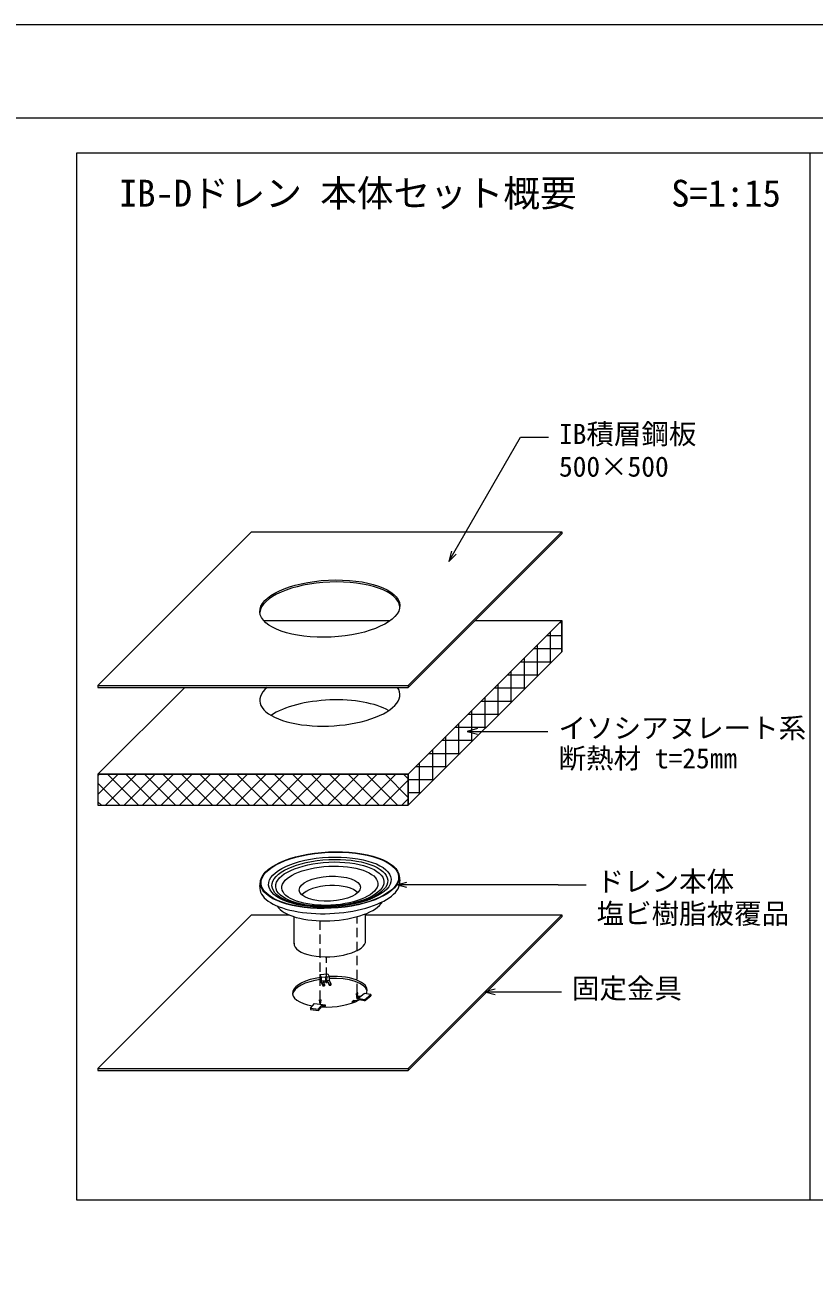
# Model space of a CAD drawing. Units: millimetres, scale not verified, with parts at other scales. Extents: x -840 to 840, y -594 to 594.
# Drawn here: x 63 to 402, y 57 to 594 of the extents above; entities that cross this region are included whole.
import ezdxf
from ezdxf.enums import TextEntityAlignment as Align

# ---------------------------------------------------------------- set-up
doc = ezdxf.new("R2010")
doc.units = ezdxf.units.MM
doc.header["$LTSCALE"] = 2
doc.linetypes.add('DASHED2', pattern=[3, 2, -1])
for name, color, linetype, lineweight in [('0-0_鋼材(受け鋼鈑)', 7, 'Continuous', 9), ('0-1_輪郭線', 2, 'Continuous', 9), ('0-2_図面枠', 7, 'Continuous', 9), ('0-3_文字', 5, 'Continuous', 9), ('0-9_部材(ﾄﾞﾚﾝ)', 4, 'Continuous', 9), ('0-A_断熱材', 4, 'Continuous', 9), ('0-C_部材(積層鋼板)', 4, 'Continuous', 9), ('0-E_寸法線', 7, 'Continuous', 9)]:
    doc.layers.add(name, color=color, linetype=linetype, lineweight=lineweight)
doc.styles.add('ＭＳ ゴシック', font='')
doc.styles.get('ＭＳ ゴシック').set_extended_font_data('MS Gothic')

msp = doc.modelspace()

# ---------------------------------------------------------------- linework, layer by layer
at = {"layer": '0-0_鋼材(受け鋼鈑)', "linetype": 'DASHED2'}
for p, q in [((205.483, 177.999), (205.483, 210.886)), ((189.602, 175.15), (189.602, 209.089)), ((192.2, 184.972), (192.2, 193.63))]:
    msp.add_line(p, q, dxfattribs=at)
at = {"layer": '0-0_鋼材(受け鋼鈑)'}
for p, q in [((209.065, 211.604), (293.361, 211.604)), ((227.365, 145.608), (293.361, 211.604)), ((293.361, 211.604), (293.361, 210.76)), ((189.426, 185.992), (192.88, 186.294)), ((189.426, 185.992), (189.939, 184.892)), ((189.426, 185.992), (189.426, 185.443)), ((189.939, 184.892), (193.392, 185.194)), ((189.939, 183.246), (193.392, 183.548)), ((190.848, 182.838), (191.362, 181.735)), ((191.843, 184.925), (192.557, 185.019)), ((192.909, 183.06), (193.442, 181.917)), ((192.909, 182.511), (193.442, 181.368)), ((190.672, 181.675), (191.362, 181.735)), ((190.672, 181.126), (191.362, 181.186)), ((191.362, 181.735), (191.362, 181.186)), ((193.442, 181.917), (194.125, 181.977)), ((193.442, 181.917), (193.442, 181.368)), ((193.442, 181.368), (194.125, 181.428)), ((205.778, 178.206), (205.188, 177.793)), ((205.743, 175.702), (208.437, 177.884)), ((211.339, 177.372), (208.437, 177.884)), ((208.645, 175.191), (211.339, 177.372)), ((211.339, 177.372), (211.339, 176.823)), ((185.393, 171.495), (187.064, 173.486)), ((187.064, 173.486), (190.512, 173.124)), ((188.841, 171.132), (190.512, 173.124)), ((190.159, 172.155), (190.159, 172.09)), ((190.512, 173.124), (190.512, 172.073)), ((190.512, 172.595), (190.875, 173.029)), ((190.875, 173.029), (191.737, 172.938)), ((190.997, 172.056), (191.737, 172.938)), ((191.449, 172.046), (191.737, 172.389)), ((191.737, 172.938), (191.737, 172.389)), ((203.354, 174.477), (203.892, 174.913)), ((204.613, 174.255), (203.354, 174.477)), ((203.354, 174.477), (203.354, 173.928)), ((203.641, 173.878), (203.354, 173.928)), ((205.465, 174.636), (203.892, 174.913)), ((205.515, 176.227), (206.048, 176.659)), ((205.743, 175.638), (205.515, 175.678)), ((205.743, 175.702), (205.743, 174.773)), ((208.645, 175.191), (205.743, 175.702)), ((206.768, 176.532), (206.048, 176.659)), ((208.645, 174.642), (206.284, 175.058)), ((208.645, 174.642), (211.339, 176.823)), ((208.645, 175.191), (208.645, 174.642)), ((185.393, 171.495), (188.841, 171.132)), ((185.393, 171.495), (185.393, 170.946)), ((188.841, 171.132), (188.841, 170.584)), ((94.031, 145.608), (227.365, 145.608)), ((94.031, 145.608), (94.031, 144.763)), ((227.365, 145.608), (227.365, 144.763))]:
    msp.add_line(p, q, dxfattribs=at)
for points in [[(94.031, 145.608), (160.028, 211.604), (176.253, 211.604)], [(94.031, 144.763), (227.365, 144.763), (293.361, 210.76)], [(189.426, 185.443), (189.707, 184.841), (189.707, 183.194), (190.672, 181.126)], [(189.939, 184.892), (189.939, 183.246), (190.672, 181.675), (190.672, 181.126)], [(192.88, 186.294), (193.392, 185.194), (193.392, 183.548), (194.125, 181.977), (194.125, 181.428)], [(185.393, 170.946), (188.841, 170.584), (190.159, 172.155)], [(206.235, 176.1), (205.515, 176.227), (205.515, 175.678)]]:
    msp.add_lwpolyline(points, dxfattribs=at)
for centre, major_axis, ratio, start_param, end_param in [((193.696, 178.606), (-16.05, -0.775), 0.406237, 4.9439183, 7.3520815), ((193.696, 177.762), (-16.05, -0.775), 0.406237, 4.9439183, 6.1989099), ((191.884, 182.928), (-1.036, -0.091), 0.333333, 3.262326, 6.2831853), ((191.884, 182.379), (-1.036, -0.091), 0.333333, 3.262326, 5.6919622), ((193.696, 178.606), (-16.05, -0.775), 0.406237, 2.889311, 4.7117102), ((193.696, 177.762), (-16.05, -0.775), 0.406237, 3.1866442, 4.7117102), ((193.696, 178.606), (-16.05, -0.775), 0.406237, 1.3256809, 2.4524556)]:
    msp.add_ellipse(centre, major_axis=major_axis, ratio=ratio, start_param=start_param, end_param=end_param, dxfattribs=at)
at = {"layer": '0-1_輪郭線'}
msp.add_line((400, 539), (400, 89), dxfattribs=at)
for points in [[(800, 554), (-800, 554), (-800, -554), (800, -554)], [(85, 539), (785, 539), (785, 89), (85, 89)]]:
    msp.add_lwpolyline(points, close=True, dxfattribs=at)
at = {"layer": '0-2_図面枠'}
msp.add_lwpolyline([(840, -594), (840, 594), (-840, 594), (-840, -594)], close=True, dxfattribs=at)
at = {"layer": '0-9_部材(ﾄﾞﾚﾝ)'}
for p, q in [((163.629, 223.804), (163.871, 225.931)), ((223.522, 228.352), (223.764, 226.222)), ((178.328, 199.178), (178.328, 210.846)), ((209.065, 200.649), (209.065, 212.085))]:
    msp.add_line(p, q, dxfattribs=at)
for centre, major_axis, ratio in [((193.696, 226.58), (-29.851, -1.455), 0.405976), ((193.696, 226.58), (-29.534, -1.413), 0.405669), ((193.696, 225.727), (-26.324, -1.258), 0.406139), ((193.696, 225.3), (-24.878, -1.201), 0.406425), ((193.696, 224.847), (-23.273, -1.124), 0.406185), ((193.696, 224.153), (-20.623, -1.009), 0.406149), ((193.696, 222.873), (-13.162, -0.629), 0.405941)]:
    msp.add_ellipse(centre, major_axis=major_axis, ratio=ratio, dxfattribs=at)
for centre, major_axis, ratio, start_param, end_param in [((193.696, 224.447), (-30.094, -1.453), 0.40607, 6.2170851, 9.4511869), ((193.696, 219.113), (-12.56, -0.6), 0.405958, 3.4282631, 5.9578059), ((193.696, 218.58), (-23.273, -1.124), 0.406185, 0.2152326, 2.8871726), ((193.696, 199.913), (-15.369, -0.735), 0.406004, 6.2443336, 9.424778)]:
    msp.add_ellipse(centre, major_axis=major_axis, ratio=ratio, start_param=start_param, end_param=end_param, dxfattribs=at)
at = {"layer": '0-A_断熱材', "color": 7}
for p, q in [((165.277, 338.049), (219.618, 338.049)), ((227.365, 272.052), (293.361, 338.049)), ((256.028, 338.049), (293.361, 338.049)), ((288.535, 319.889), (288.535, 333.222)), ((292.585, 337.272), (293.361, 337.272)), ((293.361, 338.049), (293.361, 324.715)), ((282.91, 314.264), (282.91, 327.597)), ((286.96, 331.647), (293.361, 331.647)), ((281.335, 326.022), (293.361, 326.022)), ((275.71, 320.397), (289.043, 320.397)), ((277.285, 308.639), (277.285, 321.972)), ((270.085, 314.772), (283.418, 314.772)), ((271.66, 303.014), (271.66, 316.347)), ((94.031, 272.052), (131.365, 309.385)), ((264.46, 309.147), (277.793, 309.147)), ((266.035, 297.389), (266.035, 310.722)), ((258.835, 303.522), (272.168, 303.522)), ((260.41, 291.764), (260.41, 305.097)), ((253.21, 297.897), (266.543, 297.897)), ((254.785, 286.139), (254.785, 299.472)), ((247.585, 292.272), (260.918, 292.272)), ((249.16, 280.514), (249.16, 293.847)), ((241.96, 286.647), (255.293, 286.647)), ((243.535, 274.889), (243.535, 288.222)), ((236.335, 281.022), (249.668, 281.022)), ((237.91, 269.264), (237.91, 282.597)), ((230.71, 275.397), (244.043, 275.397)), ((232.285, 263.639), (232.285, 276.972)), ((94.031, 272.052), (227.365, 272.052)), ((94.031, 271.35), (94.733, 272.052)), ((94.031, 263.395), (102.688, 272.052)), ((94.031, 272.052), (94.031, 258.719)), ((97.31, 258.719), (110.643, 272.052)), ((111.446, 258.719), (98.113, 272.052)), ((105.265, 258.719), (118.598, 272.052)), ((119.401, 258.719), (106.068, 272.052)), ((113.22, 258.719), (126.553, 272.052)), ((127.356, 258.719), (114.023, 272.052)), ((121.175, 258.719), (134.508, 272.052)), ((135.311, 258.719), (121.978, 272.052)), ((129.13, 258.719), (142.463, 272.052)), ((143.266, 258.719), (129.932, 272.052)), ((137.084, 258.719), (150.418, 272.052)), ((151.221, 258.719), (137.887, 272.052)), ((145.039, 258.719), (158.373, 272.052)), ((159.176, 258.719), (145.842, 272.052)), ((152.994, 258.719), (166.328, 272.052)), ((167.131, 258.719), (153.797, 272.052)), ((160.949, 258.719), (174.283, 272.052)), ((175.086, 258.719), (161.752, 272.052)), ((168.904, 258.719), (182.238, 272.052)), ((183.041, 258.719), (169.707, 272.052)), ((176.859, 258.719), (190.193, 272.052)), ((190.995, 258.719), (177.662, 272.052)), ((193.696, 263.973), (185.617, 272.052)), ((193.696, 271.928), (193.572, 272.052)), ((193.696, 267.601), (198.147, 272.052)), ((193.696, 259.646), (206.102, 272.052)), ((206.905, 258.719), (193.696, 271.928)), ((200.724, 258.719), (214.057, 272.052)), ((214.86, 258.719), (201.527, 272.052)), ((208.679, 258.719), (222.012, 272.052)), ((222.815, 258.719), (209.482, 272.052)), ((216.634, 258.719), (227.365, 269.45)), ((227.365, 262.124), (217.437, 272.052)), ((227.365, 270.079), (225.392, 272.052)), ((227.365, 272.052), (227.365, 258.719)), ((227.365, 269.772), (238.418, 269.772)), ((103.491, 258.719), (94.031, 268.178)), ((184.814, 258.719), (193.696, 267.601)), ((198.95, 258.719), (193.696, 263.973)), ((227.365, 264.147), (232.793, 264.147)), ((95.536, 258.719), (94.031, 260.224)), ((192.769, 258.719), (193.696, 259.646)), ((193.696, 258.719), (227.365, 258.719)), ((224.589, 258.719), (227.365, 261.495))]:
    msp.add_line(p, q, dxfattribs=at)
msp.add_lwpolyline([(293.361, 338.049), (227.365, 272.052), (227.365, 258.719), (293.361, 324.715)], close=True, dxfattribs=at)
for points in [[(94.031, 258.719), (227.365, 258.719), (293.361, 324.715)], [(193.696, 272.052), (94.031, 272.052), (94.031, 258.719), (193.696, 258.719)], [(227.365, 258.719), (227.365, 272.052), (193.696, 272.052)]]:
    msp.add_lwpolyline(points, dxfattribs=at)
for centre, start_param, end_param in [((193.696, 305.05), 5.8048535, 9.6664143), ((193.696, 291.717), 3.6976372, 5.6879331)]:
    msp.add_ellipse(centre, major_axis=(-30.094, -1.453), ratio=0.40607, start_param=start_param, end_param=end_param, dxfattribs=at)
at = {"layer": '0-C_部材(積層鋼板)', "color": 7}
for p, q in [((227.365, 310.23), (293.361, 376.227)), ((293.361, 376.227), (293.361, 375.382)), ((94.031, 310.23), (227.365, 310.23)), ((94.031, 310.23), (94.031, 309.385)), ((227.365, 310.23), (227.365, 309.385))]:
    msp.add_line(p, q, dxfattribs=at)
for points in [[(94.031, 310.23), (160.028, 376.227), (293.361, 376.227)], [(94.031, 309.385), (227.365, 309.385), (293.361, 375.382)]]:
    msp.add_lwpolyline(points, dxfattribs=at)
msp.add_ellipse((193.696, 343.228), major_axis=(-30.094, -1.453), ratio=0.40607, dxfattribs=at)
msp.add_ellipse((193.696, 342.384), major_axis=(-30.094, -1.453), ratio=0.40607, start_param=3.156473, end_param=6.2290973, dxfattribs=at)
at = {"layer": '0-E_寸法線'}
for p, q in [((291.784, 224.553), (222.499, 224.553)), ((291.784, 224.553), (303.784, 224.553)), ((192.2, 182.329), (191.843, 184.925)), ((192.2, 182.329), (192.557, 185.019)), ((205.483, 175.355), (205.188, 177.793)), ((205.483, 175.355), (205.778, 178.206)), ((189.506, 173.23), (189.247, 175.188)), ((189.247, 175.188), (189.961, 175.113)), ((189.699, 173.21), (189.961, 175.113))]:
    msp.add_line(p, q, dxfattribs=at)
for points in [[(244.837, 363.505), (275.625, 416.83), (287.625, 416.83)], [(246.002, 367.852), (244.837, 363.505), (248.019, 366.687)], [(257.109, 291.654), (252.762, 290.489), (257.109, 289.325)], [(252.764, 290.489), (275.442, 290.489), (287.442, 290.489)], [(226.846, 223.388), (222.499, 224.553), (226.846, 225.718)], [(264.71, 179.771), (260.363, 178.606), (264.71, 177.441)], [(260.363, 178.606), (281.203, 178.606), (293.203, 178.606)]]:
    msp.add_lwpolyline(points, dxfattribs=at)

# ---------------------------------------------------------------- texts
at = {"layer": '0-3_文字', "color": 7, "style": 'ＭＳ ゴシック'}
for s, height, p in [('IB-Dドレン 本体セット概要', 11.54, (103.096, 512.493)), ('S=1:15', 11.54, (340.396, 512.475)), ('IB積層鋼板', 8.666, (292.165, 411.326)), ('500×500', 8.666, (292.165, 397.326)), ('イソシアヌレート系', 8.666, (291.983, 284.985)), ('断熱材 t=25㎜', 8.666, (291.983, 271.985)), ('ドレン本体', 8.666, (308.325, 219.049)), ('塩ビ樹脂被覆品', 8.666, (308.325, 205.249)), ('固定金具', 8.666, (297.744, 173.102))]:
    msp.add_text(s, height=height, dxfattribs=at).set_placement(p, align=Align.BOTTOM_LEFT)

doc.saveas('drawing.dxf')
